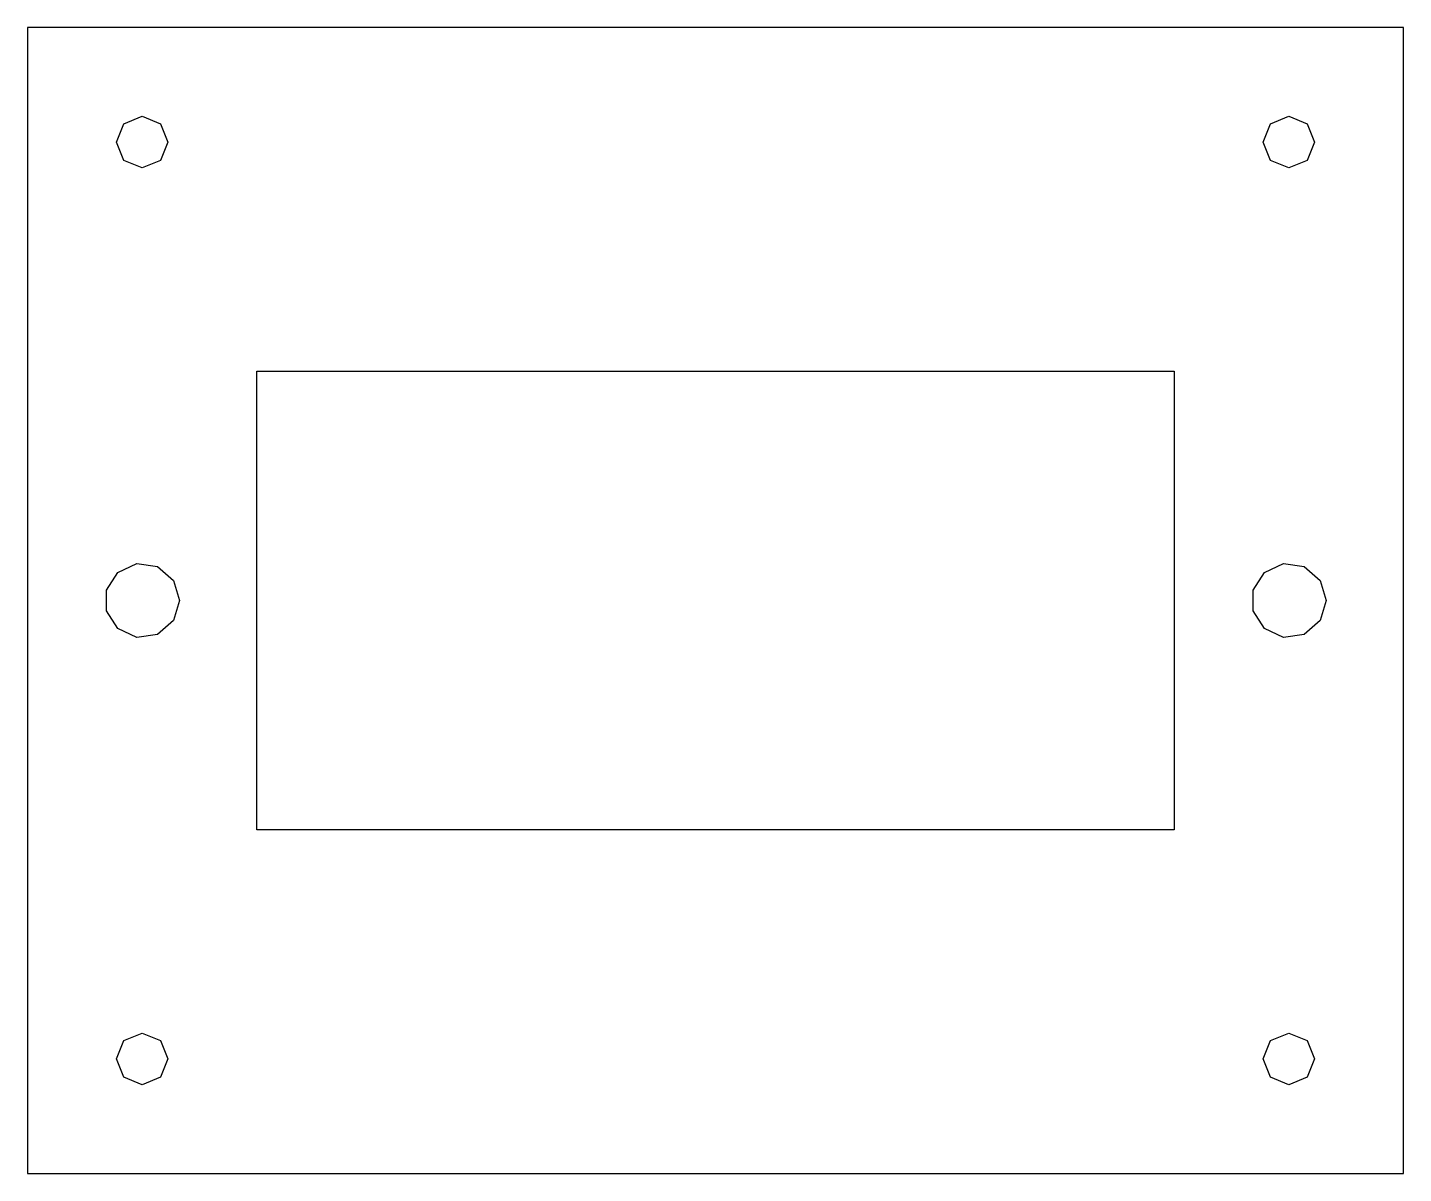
# Model space of a CAD drawing. Header units: metres. Extents: x 0 to 120, y 0 to 100.
import ezdxf

# ---------------------------------------------------------------- set-up
doc = ezdxf.new("R2010")
doc.units = ezdxf.units.M

msp = doc.modelspace()

# ---------------------------------------------------------------- linework, layer by layer
for p, q in [((120, 100), (0, 100)), ((0, 100), (0, 0)), ((120, 0), (120, 100)), ((7.75, 90), (8.40901, 91.591)), ((8.40901, 91.591), (10, 92.25)), ((10, 92.25), (11.591, 91.591)), ((11.591, 91.591), (12.25, 90)), ((107.75, 90), (108.409, 91.591)), ((108.409, 91.591), (110, 92.25)), ((110, 92.25), (111.591, 91.591)), ((111.591, 91.591), (112.25, 90)), ((8.40901, 88.409), (7.75, 90)), ((12.25, 90), (11.591, 88.409)), ((108.409, 88.409), (107.75, 90)), ((112.25, 90), (111.591, 88.409)), ((10, 87.75), (8.40901, 88.409)), ((11.591, 88.409), (10, 87.75)), ((110, 87.75), (108.409, 88.409)), ((111.591, 88.409), (110, 87.75)), ((20, 30), (20, 70)), ((20, 70), (100, 70)), ((100, 70), (100, 30)), ((7.8717, 52.4562), (9.53748, 53.2169)), ((9.53748, 53.2169), (11.3501, 52.9563)), ((11.3501, 52.9563), (12.7341, 51.7571)), ((107.872, 52.4562), (109.537, 53.2169)), ((109.537, 53.2169), (111.35, 52.9563)), ((111.35, 52.9563), (112.734, 51.7571)), ((6.88165, 50.9156), (7.8717, 52.4562)), ((12.7341, 51.7571), (13.25, 50)), ((106.882, 50.9156), (107.872, 52.4562)), ((112.734, 51.7571), (113.25, 50)), ((6.88165, 49.0844), (6.88165, 50.9156)), ((106.882, 49.0844), (106.882, 50.9156)), ((13.25, 50), (12.7341, 48.2429)), ((113.25, 50), (112.734, 48.2429)), ((7.8717, 47.5438), (6.88165, 49.0844)), ((12.7341, 48.2429), (11.3501, 47.0437)), ((107.872, 47.5438), (106.882, 49.0844)), ((112.734, 48.2429), (111.35, 47.0437)), ((9.53748, 46.7831), (7.8717, 47.5438)), ((11.3501, 47.0437), (9.53748, 46.7831)), ((109.537, 46.7831), (107.872, 47.5438)), ((111.35, 47.0437), (109.537, 46.7831)), ((100, 30), (20, 30)), ((8.40901, 11.591), (10, 12.25)), ((10, 12.25), (11.591, 11.591)), ((108.409, 11.591), (110, 12.25)), ((110, 12.25), (111.591, 11.591)), ((7.75, 10), (8.40901, 11.591)), ((11.591, 11.591), (12.25, 10)), ((107.75, 10), (108.409, 11.591)), ((111.591, 11.591), (112.25, 10)), ((8.40901, 8.40901), (7.75, 10)), ((12.25, 10), (11.591, 8.40901)), ((108.409, 8.40901), (107.75, 10)), ((112.25, 10), (111.591, 8.40901)), ((10, 7.75), (8.40901, 8.40901)), ((11.591, 8.40901), (10, 7.75)), ((110, 7.75), (108.409, 8.40901)), ((111.591, 8.40901), (110, 7.75)), ((0, 0), (120, 0))]:
    msp.add_line(p, q)

doc.saveas('drawing.dxf')
